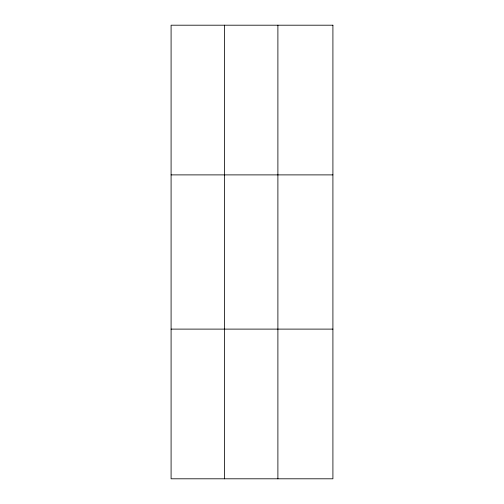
<?xml version="1.0" encoding="UTF-8"?>
<svg xmlns="http://www.w3.org/2000/svg" width="504" height="504" viewBox="0 0 504 504"><rect width="100%" height="100%" fill="white"/><g stroke="black" fill="none" stroke-linecap="round" stroke-linejoin="round"><path stroke-width="0.76" d="M224.494 478.8L224.494 25.2M277.893 478.8L277.893 25.2M171.089 174.888L332.911 174.888M171.089 329.112L332.911 329.112M332.911 25.2L332.911 478.8L171.089 478.8L171.089 25.2L332.911 25.2"/></g></svg>
